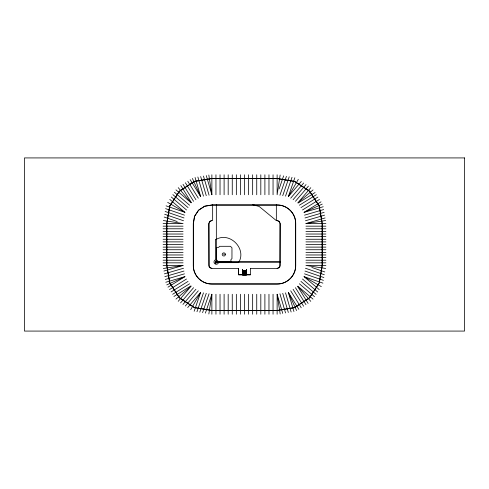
<?xml version="1.0" encoding="UTF-8"?>
<svg xmlns="http://www.w3.org/2000/svg" width="489" height="489" viewBox="0 0 489 489"><rect width="100%" height="100%" fill="white"/><g stroke="black" fill="none" stroke-linecap="round" stroke-linejoin="round"><path stroke-width="0.73" d="M212.654 204.708L212.654 220.618M216.34 259.708L216.34 259.353M208.852 313.987L211.871 294.256L205.374 313.131M280.148 175.013L277.129 194.744L277.129 174.787M194.17 311.242L200.673 292.373L187.709 307.55M196.975 311.713L203.473 292.844M199.775 312.184L206.272 293.314M202.574 312.654L209.072 293.785M279.152 188.858L283.626 175.869M279.928 195.215L286.426 176.346M282.728 195.686L289.225 176.816M285.527 196.156L292.025 177.287M301.291 181.45L288.327 196.627L294.83 177.758M190.692 309.653L200.673 292.373M288.327 196.627L298.308 179.347M178.204 301.328L191.162 286.157L175.967 299.091M180.582 302.887L193.54 287.709M182.953 304.439L195.918 289.262M185.331 305.992L198.296 290.814M290.704 198.186L303.669 183.008M293.082 199.738L306.047 184.561M295.46 201.291L308.418 186.113M310.796 187.672L297.838 202.843L313.033 189.909M215.502 263.131L216.89 261.682L217.391 262.177L216.639 262.929L216.144 262.428M216.217 262.501L215.502 263.21L215.056 262.764L216.505 261.377L216.089 260.967M216.639 262.844L217.305 262.177L216.89 261.762M298.113 203.063L315.075 192.544M299.39 205.221L316.352 194.708M167.984 287.165L184.946 276.646L165.789 282.251M300.943 207.599L317.905 197.079M169.536 289.543L186.505 279.023M302.495 209.977L319.464 199.457M171.095 291.921L188.057 281.401M323.211 206.749L304.054 212.354L321.016 201.835M172.648 294.292L189.61 283.779M173.925 296.456L190.887 285.937M304.054 212.354L322.227 204.109M166.773 284.891L184.946 276.646M304.525 215.154L323.681 209.549M304.995 217.953L324.152 212.348M305.466 220.753L324.623 215.148M325.894 223.552L305.937 223.552L325.093 217.953M163.907 271.047L183.063 265.448L163.106 265.448M164.377 273.852L183.534 268.247M164.848 276.652L184.005 271.047M165.319 279.451L184.475 273.846M211.871 220.521L209.695 221.376L208.84 223.552L209.041 266.627L209.695 267.624L211.871 268.479L238.626 268.479M211.871 220.618L209.763 221.444L208.937 223.552L208.937 265.448L209.763 267.556L211.871 268.382M277.129 268.382L279.237 267.556L280.063 265.448L280.063 223.552L279.237 221.444L277.129 220.618M305.937 223.552L325.662 220.496M163.338 268.504L183.063 265.448M276.34 220.521L276.34 204.708M163.106 223.552L183.063 223.552L163.332 220.533M163.106 226.169L183.063 226.169M305.937 226.169L325.894 226.169M163.106 228.791L183.063 228.791M305.937 228.791L325.894 228.791M163.106 231.407L183.063 231.407M305.937 231.407L325.894 231.407M163.106 234.029L183.063 234.029M305.937 234.029L325.894 234.029M163.106 236.645L183.063 236.645M305.937 236.645L325.894 236.645M163.106 239.262L183.063 239.262M305.937 239.262L325.894 239.262M163.106 241.884L183.063 241.884M305.937 241.884L325.894 241.884M163.106 244.5L183.063 244.5M305.937 244.5L325.894 244.5M163.106 247.116L183.063 247.116M305.937 247.116L325.894 247.116M163.106 249.738L183.063 249.738M305.937 249.738L325.894 249.738M163.106 252.355L183.063 252.355M305.937 252.355L325.894 252.355M163.106 254.971L183.063 254.971M305.937 254.971L325.894 254.971M163.106 257.593L183.063 257.593M305.937 257.593L325.894 257.593M163.106 260.209L183.063 260.209M305.937 260.209L325.894 260.209M217.147 261.933L280.16 261.933M217.202 261.994L280.16 261.994M163.106 262.831L183.063 262.831M305.937 262.831L325.894 262.831M325.894 265.448L305.937 265.448L325.668 268.467M250.374 268.479L277.129 268.479L279.305 267.624L279.959 266.627L280.16 223.552L279.305 221.376L277.129 220.521M242.581 270.588L246.419 270.588M242.581 270.985L246.419 270.985M242.581 271.389L246.419 271.389M242.581 271.786L246.419 271.786M242.581 272.19L246.419 272.19M242.581 272.587L246.419 272.587M242.581 272.99L246.419 272.99M242.581 273.388L246.419 273.388M242.581 274.732L246.419 274.732M250.374 274.732L246.517 274.732L246.419 269.36L246.419 275.301L242.581 275.301L242.483 269.36L242.483 274.732L238.626 274.732L238.626 268.382M252.813 204.726L259.152 206.45L276.34 220.618M166.077 205.857L184.946 212.354L169.769 199.39M165.606 208.656L184.475 215.154M165.135 211.456L184.005 217.953M164.665 214.255L183.534 220.753M311.823 267.471L324.812 271.945M164.188 217.055L177.177 221.529M305.466 268.247L324.335 274.745M304.995 271.047L323.865 277.544M304.525 273.846L323.394 280.344M319.231 289.61L304.054 276.646L322.923 283.143M304.054 276.646L321.334 286.627M167.666 202.373L184.946 212.354M302.495 279.023L317.673 291.988M300.943 281.401L316.12 294.366M299.39 283.779L314.568 296.737M313.015 299.115L297.838 286.157L310.772 301.352M175.985 189.885L191.162 202.843L178.228 187.648M174.432 192.263L189.61 205.221M172.88 194.634L188.057 207.599M171.327 197.012L186.505 209.977M216.499 259.732L218.54 261.774L230.906 261.774L230.906 259.659L231.963 258.602L231.963 247.801L230.472 246.303L219.671 246.303L218.614 247.361L216.499 247.361L216.499 259.665M297.618 286.432L308.137 303.394M295.46 287.709L305.973 304.671M293.082 289.262L303.602 306.224M290.704 290.814L301.224 307.783M293.932 311.53L288.327 292.373L298.846 309.335M190.154 179.665L200.673 196.627L195.068 177.47M187.776 181.217L198.296 198.186M185.398 182.776L195.918 199.738M183.027 184.329L193.54 201.291M180.863 185.606L191.382 202.568M288.327 292.373L296.572 310.546M192.428 178.454L200.673 196.627M285.527 292.844L291.132 312M282.728 293.314L288.333 312.471M279.928 293.785L285.533 312.942M277.129 314.213L277.129 294.256L282.728 313.412M206.272 175.588L211.871 194.744L211.871 174.787M203.467 176.058L209.072 195.215M200.667 176.529L206.272 195.686M197.868 177L203.473 196.156M277.129 294.256L280.185 313.981M208.815 175.019L211.871 194.744M225.362 254.164L225.392 254.408A1.583 1.583 0 0 1 224.023 256.022L222.935 255.784L222.257 254.781A1.589 1.589 0 0 1 222.293 254.017L222.391 253.773A1.589 1.589 0 0 1 222.88 253.192L223.1 253.057A1.589 1.589 0 0 1 224.109 252.917L224.31 252.96A1.583 1.583 0 0 1 225.362 254.139M273.051 174.787L273.051 194.744M273.051 294.256L273.051 314.213M268.968 174.787L268.968 194.744M268.968 294.256L268.968 314.213M264.891 174.787L264.891 194.744M264.891 294.256L264.891 314.213M260.814 174.787L260.814 194.744M260.814 294.256L260.814 314.213M256.737 174.787L256.737 194.744M256.737 294.256L256.737 314.213M252.654 174.787L252.654 194.744M252.654 294.256L252.654 314.213M250.374 268.382L250.472 274.824L238.528 274.824L238.528 268.479M248.577 174.787L248.577 194.744M248.577 294.256L248.577 314.213M244.5 174.787L244.5 194.744M244.5 294.256L244.5 314.213M240.423 174.787L240.423 194.744M240.423 294.256L240.423 314.213M236.346 174.787L236.346 194.744M236.346 294.256L236.346 314.213M232.263 174.787L232.263 194.744M232.263 294.256L232.263 314.213M228.186 174.787L228.186 194.744M228.186 294.256L228.186 314.213M224.109 174.787L224.109 194.744M224.109 294.256L224.109 314.213M220.032 174.787L220.032 194.744M220.032 294.256L220.032 314.213M216.34 204.714L216.34 261.126M215.949 174.787L215.949 194.744M215.949 294.256L215.949 314.213M211.871 294.256L211.871 314.213M215.618 239.72L215.594 259.818L215.136 260.007A2.292 2.292 0 0 0 214.659 263.614A2.292 2.292 0 0 0 218.265 263.137L218.455 262.672L238.553 262.654C247.287 248.834 229.439 230.979 215.618 239.72M169.671 205.997L166.712 223.552L166.712 265.448L169.671 283.003L179.414 297.905L194.316 307.648L211.871 310.607L277.129 310.607L294.684 307.648L309.586 297.905L319.329 283.003L322.288 265.448L322.288 223.552L319.329 205.997L309.586 191.095L294.684 181.352L277.129 178.393L211.871 178.393L194.316 181.352L179.414 191.095L169.671 205.997M169.854 206.071L166.908 223.552L166.908 265.448L169.854 282.929L179.555 297.764L194.39 307.465L211.871 310.411L277.129 310.411L294.61 307.465L309.445 297.764L319.146 282.929L322.092 265.448L322.092 223.552L319.146 206.071L309.445 191.236L294.61 181.535L277.129 178.589L211.871 178.589L194.39 181.535L179.555 191.236L169.854 206.071M194.494 216.321L193.277 223.552L193.277 265.448C193.082 275.582 201.737 284.237 211.871 284.042L277.129 284.042C287.263 284.237 295.918 275.582 295.723 265.448L295.723 223.552C295.918 213.418 287.263 204.763 277.129 204.958L211.871 204.958L204.64 206.175L198.51 210.191L194.494 216.321M194.598 216.364L193.387 223.552L193.387 265.448C193.198 275.521 201.798 284.121 211.871 283.932L277.129 283.932C287.202 284.121 295.802 275.521 295.613 265.448L295.613 223.552C295.802 213.479 287.202 204.879 277.129 205.068L211.871 205.068L204.683 206.279L198.589 210.27L194.598 216.364M216.089 260.882L215.343 261.627L215.845 262.128L216.59 261.377L216.089 260.882M223.931 254.091L224.121 254.402L223.931 254.091M464.55 157.923L24.45 157.923L24.45 331.077L464.55 331.077L464.55 157.923M232.361 262.465L224.213 262.52L232.361 262.465"/></g></svg>
